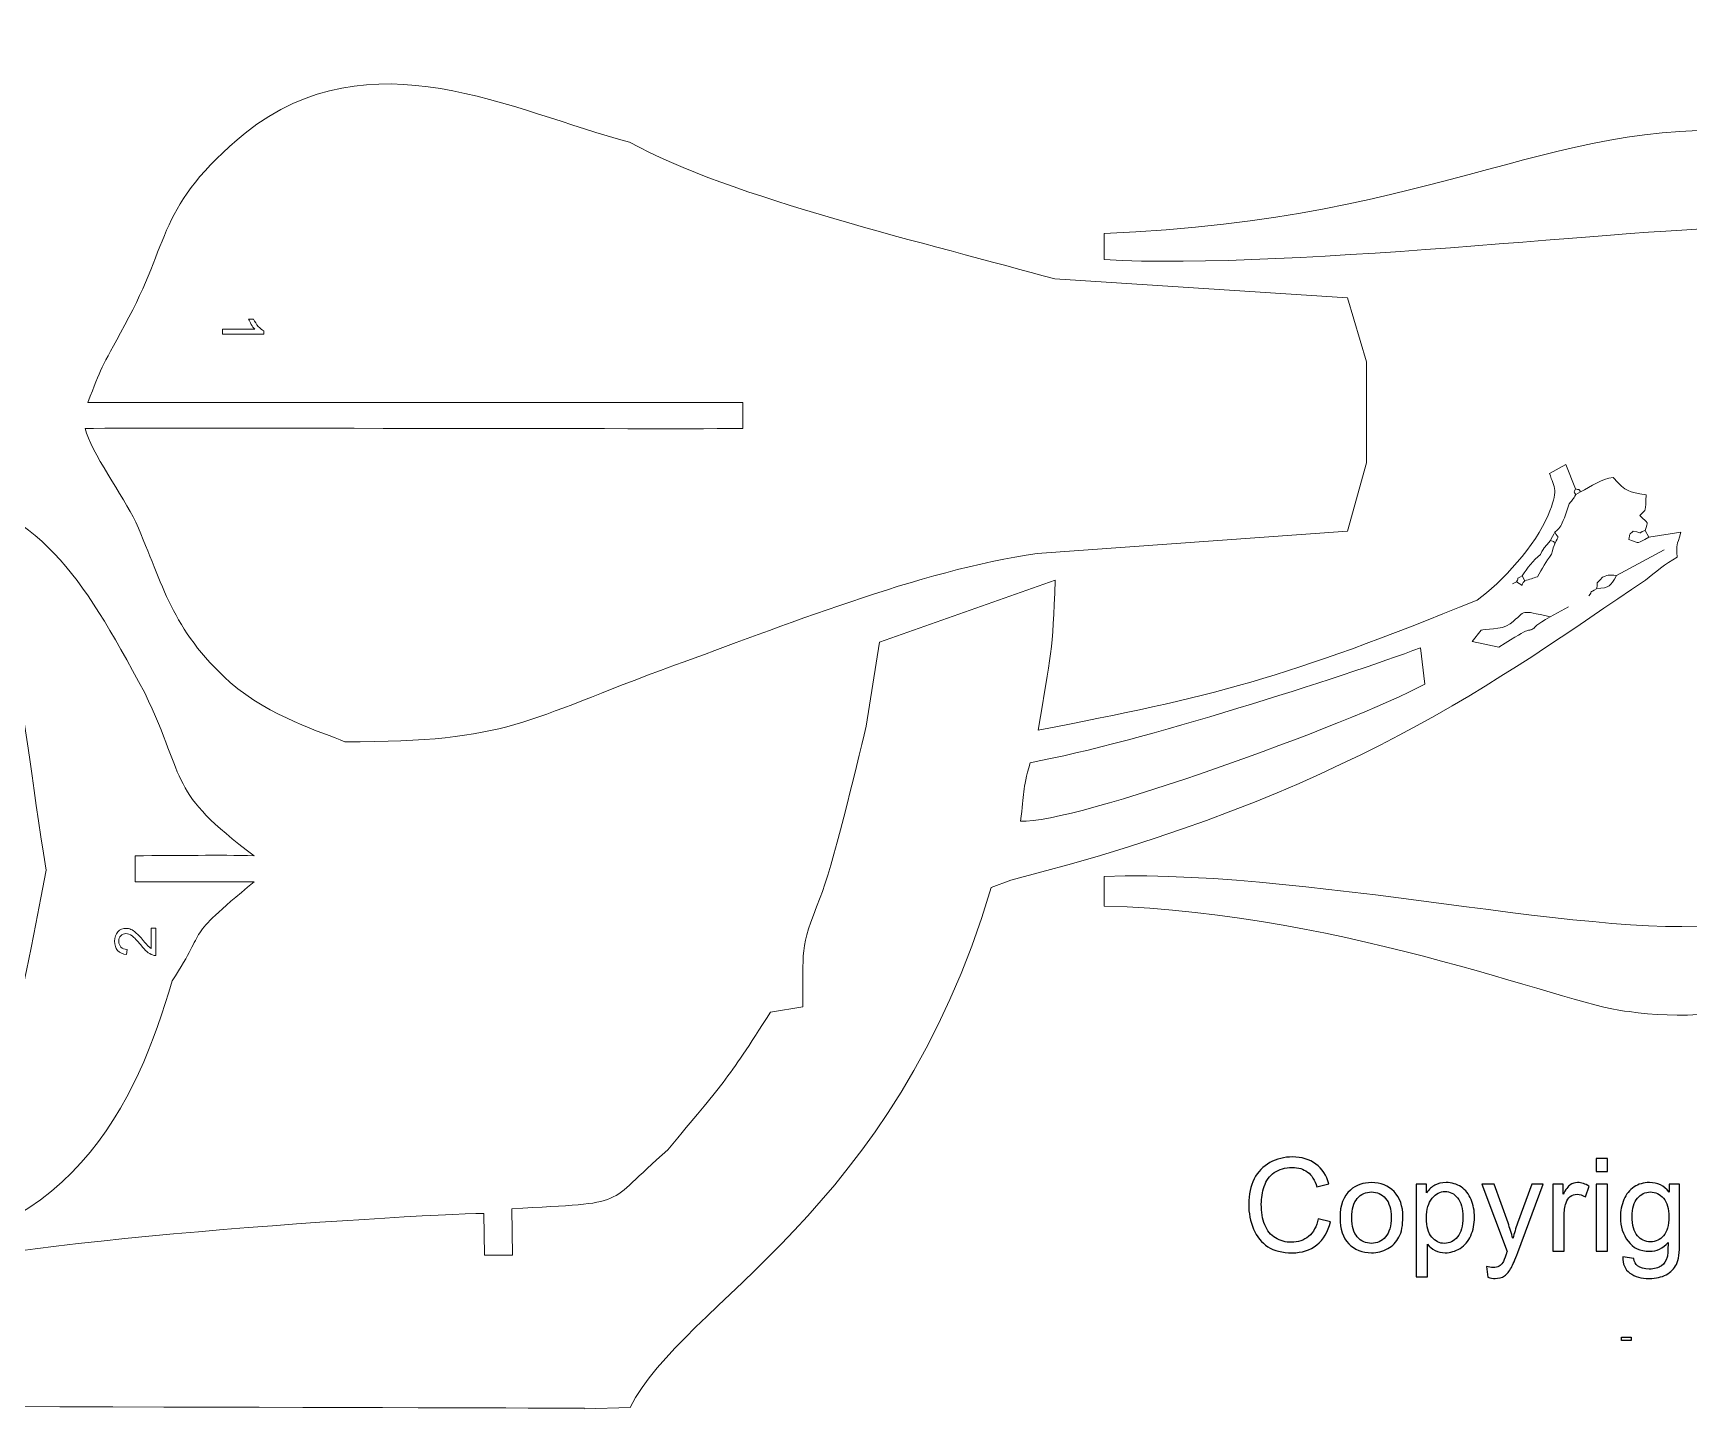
# Model space of a CAD drawing. Header units: inches. Extents: x -11.8 to 10.3, y 3.7 to 9.1.
# Drawn here: x -1.44 to 4.96, y 3.75 to 9.06 of the extents above; entities that cross this region are included whole.
import ezdxf

# ---------------------------------------------------------------- set-up
doc = ezdxf.new("R2010")
doc.units = ezdxf.units.IN
doc.header["$MEASUREMENT"] = 0
doc.header["$XCLIPFRAME"] = 0
doc.layers.add('Layer 1', color=7, linetype='Continuous')
picture_1 = doc.add_image_def('image1.jpg', size_in_pixel=(196, 69))

msp = doc.modelspace()

# ---------------------------------------------------------------- linework, layer by layer
at = {"layer": 'Layer 1', "lineweight": 9}
for points in [[(-0.6184, 8.6719), (-0.1324, 9.0579), (0.4118, 8.7554), (0.8662, 8.6372)], [(4.7894, 7.1369), (4.8027, 7.1752), (4.8039, 7.1603), (4.7685, 7.1948)], [(4.3244, 6.9428), (4.3044, 6.9232), (4.3267, 6.9196), (4.2925, 6.9391)], [(4.6022, 6.9114), (4.6526, 6.9184), (4.6552, 6.9198), (4.679, 6.9639)], [(-1.8755, 4.2482), (-1.8804, 4.3771), (0.0178, 4.4957), (0.3036, 4.4998)]]:
    msp.add_open_spline(points, degree=3, dxfattribs=at)
for points, knots in [([(6.2078, 8.0863), (6.1233, 8.2428), (6.0018, 8.5906), (5.2938, 8.6706), (5.2938, 8.6706), (4.4485, 8.761), (4.0364, 8.3367), (2.6998, 8.2846), (2.6998, 8.2846), (2.6998, 8.2846), (2.6998, 8.1837), (2.6998, 8.1837), (2.6998, 8.1837), (3.4236, 8.1385), (4.9716, 8.3298), (5.1723, 8.3019), (5.1723, 8.3019), (5.8697, 8.2046), (5.7588, 7.1996), (5.7588, 6.9631), (5.7588, 6.9631), (5.7588, 6.7788), (5.8063, 5.7981), (5.1935, 5.6346), (5.1935, 5.6346), (4.7391, 5.5164), (3.5609, 5.8294), (2.6998, 5.8016), (2.6998, 5.8016), (2.6998, 5.8016), (2.6998, 5.6868), (2.6998, 5.6868), (2.6998, 5.6868), (3.6455, 5.6625), (4.5542, 5.2799), (4.7285, 5.2799), (4.7285, 5.2799), (5.0878, 5.2208), (5.7059, 5.346), (5.9542, 5.6485), (5.9542, 5.6485), (6.2131, 5.9233), (6.3029, 6.4623), (6.3135, 6.9596), (6.3135, 6.9596), (6.3135, 6.9596), (5.9859, 6.9561), (5.9859, 6.9561), (5.9859, 6.9561), (5.9859, 6.9561), (5.9859, 7.0674), (5.9859, 7.0674), (5.9859, 7.0674), (5.9859, 7.0674), (6.3135, 7.0639), (6.3135, 7.0639), (6.3135, 7.0639), (6.3135, 7.3595), (6.2765, 7.7873), (6.2078, 8.0863)], [0, 0, 0, 0, 0.0625, 0.0625, 0.0625, 0.0625, 0.125, 0.125, 0.125, 0.125, 0.1875, 0.1875, 0.1875, 0.1875, 0.25, 0.25, 0.25, 0.25, 0.3125, 0.3125, 0.3125, 0.3125, 0.375, 0.375, 0.375, 0.375, 0.4375, 0.4375, 0.4375, 0.4375, 0.5, 0.5, 0.5, 0.5, 0.5625, 0.5625, 0.5625, 0.5625, 0.625, 0.625, 0.625, 0.625, 0.6875, 0.6875, 0.6875, 0.6875, 0.75, 0.75, 0.75, 0.75, 0.8125, 0.8125, 0.8125, 0.8125, 0.875, 0.875, 0.875, 0.875, 1, 1, 1, 1]), ([(-0.6184, 8.6719), (-0.9618, 8.3902), (-0.9037, 8.2546), (-1.0834, 7.9312), (-1.0834, 7.9312), (-1.1785, 7.7573), (-1.1732, 7.7678), (-1.226, 7.6321), (-1.226, 7.6321), (-1.226, 7.6321), (1.3047, 7.6321), (1.3047, 7.6321), (1.3047, 7.6321), (1.3047, 7.6321), (1.3047, 7.5313), (1.3047, 7.5313), (1.3047, 7.5313), (1.2941, 7.5278), (-0.946, 7.5348), (-1.2366, 7.5313), (-1.2366, 7.5313), (-1.2154, 7.4409), (-1.0886, 7.2705), (-1.0411, 7.1696), (-1.0411, 7.1696), (-0.9301, 6.9192), (-0.909, 6.7627), (-0.6765, 6.5506), (-0.6765, 6.5506), (-0.518, 6.415), (-0.3226, 6.3593), (-0.2328, 6.3211)], [0, 0, 0, 0, 0.111111, 0.111111, 0.111111, 0.111111, 0.222222, 0.222222, 0.222222, 0.222222, 0.333333, 0.333333, 0.333333, 0.333333, 0.444444, 0.444444, 0.444444, 0.444444, 0.555556, 0.555556, 0.555556, 0.555556, 0.666667, 0.666667, 0.666667, 0.666667, 0.777778, 0.777778, 0.777778, 0.777778, 1, 1, 1, 1]), ([(-0.2328, 6.3211), (0.4118, 6.3211), (0.4488, 6.4011), (1.0405, 6.6167), (1.0405, 6.6167), (1.4368, 6.7593), (1.9915, 6.9853), (2.4406, 7.0479), (2.4406, 7.0479), (2.4406, 7.0479), (3.6399, 7.1348), (3.6399, 7.1348), (3.6399, 7.1348), (3.6399, 7.1348), (3.7138, 7.3991), (3.7138, 7.3991), (3.7138, 7.3991), (3.7138, 7.3991), (3.7138, 7.7886), (3.7138, 7.7886), (3.7138, 7.7886), (3.7138, 7.7886), (3.6399, 8.0355), (3.6399, 8.0355), (3.6399, 8.0355), (3.6399, 8.0355), (2.5093, 8.1086), (2.5093, 8.1086), (2.5093, 8.1086), (2.0391, 8.2407), (1.2518, 8.4215), (0.8662, 8.6372)], [0, 0, 0, 0, 0.111111, 0.111111, 0.111111, 0.111111, 0.222222, 0.222222, 0.222222, 0.222222, 0.333333, 0.333333, 0.333333, 0.333333, 0.444444, 0.444444, 0.444444, 0.444444, 0.555556, 0.555556, 0.555556, 0.555556, 0.666667, 0.666667, 0.666667, 0.666667, 0.777778, 0.777778, 0.777778, 0.777778, 1, 1, 1, 1]), ([(4.52, 7.2977), (4.5151, 7.2817), (4.514, 7.29), (4.5214, 7.2762), (4.5214, 7.2762), (4.5214, 7.2762), (4.5399, 7.2861), (4.5399, 7.2861), (4.5399, 7.2861), (4.5324, 7.2999), (4.5361, 7.293), (4.52, 7.2977), (4.52, 7.2977), (4.52, 7.2977), (4.4831, 7.3916), (4.4831, 7.3916), (4.4831, 7.3916), (4.4831, 7.3916), (4.42, 7.3577), (4.42, 7.3577), (4.42, 7.3577), (4.44, 7.3016), (4.4554, 7.292), (4.415, 7.1967), (4.415, 7.1967), (4.3681, 7.0823), (4.234, 6.9345), (4.1406, 6.8687), (4.1406, 6.8687), (3.4047, 6.5671), (3.1091, 6.493), (2.4453, 6.3662), (2.4453, 6.3662), (2.4932, 6.6618), (2.5021, 6.6643), (2.5104, 6.9453), (2.5104, 6.9453), (2.5104, 6.9453), (1.8325, 6.706), (1.8325, 6.706)], [0, 0, 0, 0, 0.090909, 0.090909, 0.090909, 0.090909, 0.181818, 0.181818, 0.181818, 0.181818, 0.272727, 0.272727, 0.272727, 0.272727, 0.363636, 0.363636, 0.363636, 0.363636, 0.454545, 0.454545, 0.454545, 0.454545, 0.545455, 0.545455, 0.545455, 0.545455, 0.636364, 0.636364, 0.636364, 0.636364, 0.727273, 0.727273, 0.727273, 0.727273, 0.818182, 0.818182, 0.818182, 0.818182, 1, 1, 1, 1]), ([(-0.5837, 5.8813), (-0.721, 5.8848), (-0.869, 5.8813), (-1.0433, 5.8813), (-1.0433, 5.8813), (-1.0433, 5.8813), (-1.0433, 5.7804), (-1.0433, 5.7804), (-1.0433, 5.7804), (-0.8795, 5.7804), (-0.7158, 5.7804), (-0.5837, 5.7804), (-0.5837, 5.7804), (-0.869, 5.544), (-0.7527, 5.6205), (-0.9007, 5.3979), (-0.9007, 5.3979), (-1.0327, 4.9423), (-1.2916, 4.3372), (-2.1369, 4.3372), (-2.1369, 4.3372), (-2.4064, 4.3372), (-3.4208, 4.8415), (-3.8804, 4.9076), (-3.8804, 4.9076), (-4.2027, 4.9528), (-4.4457, 4.9284), (-4.7733, 4.9563), (-4.7733, 4.9563), (-4.7733, 4.9563), (-4.7944, 5.071), (-4.7944, 5.071), (-4.7944, 5.071), (-4.1287, 5.1684), (-3.3574, 5.0606), (-2.0947, 4.5911), (-2.0947, 4.5911), (-1.6667, 4.6502), (-1.6086, 4.6502), (-1.3867, 5.8257), (-1.3867, 5.8257), (-1.5082, 6.5281), (-1.4554, 6.9281), (-1.9785, 7.0567), (-1.9785, 7.0567), (-2.9189, 6.8411), (-2.8819, 6.6707), (-4.7944, 6.6533), (-4.7944, 6.6533), (-4.7944, 6.6777), (-4.7997, 6.7681), (-4.7944, 6.775), (-4.7944, 6.775), (-4.6676, 6.7264), (-4.1446, 6.8307), (-3.9597, 6.8689), (-3.9597, 6.8689), (-2.5966, 7.0289), (-2.1898, 7.3141), (-1.8728, 7.3419), (-1.8728, 7.3419), (-1.392, 7.1923), (-1.2652, 6.9872), (-1.0063, 6.5107), (-1.0063, 6.5107), (-0.8373, 6.156), (-0.9218, 6.1352), (-0.5837, 5.8813)], [0, 0, 0, 0, 0.055556, 0.055556, 0.055556, 0.055556, 0.111111, 0.111111, 0.111111, 0.111111, 0.166667, 0.166667, 0.166667, 0.166667, 0.222222, 0.222222, 0.222222, 0.222222, 0.277778, 0.277778, 0.277778, 0.277778, 0.333333, 0.333333, 0.333333, 0.333333, 0.388889, 0.388889, 0.388889, 0.388889, 0.444444, 0.444444, 0.444444, 0.444444, 0.5, 0.5, 0.5, 0.5, 0.555556, 0.555556, 0.555556, 0.555556, 0.611111, 0.611111, 0.611111, 0.611111, 0.666667, 0.666667, 0.666667, 0.666667, 0.722222, 0.722222, 0.722222, 0.722222, 0.777778, 0.777778, 0.777778, 0.777778, 0.833333, 0.833333, 0.833333, 0.833333, 0.888889, 0.888889, 0.888889, 0.888889, 1, 1, 1, 1]), ([(4.7685, 7.1948), (4.7971, 7.2235), (4.7895, 7.2061), (4.7932, 7.2749), (4.7932, 7.2749), (4.7218, 7.2879), (4.7211, 7.283), (4.6655, 7.3424), (4.6655, 7.3424), (4.6212, 7.3365), (4.5819, 7.3087), (4.5399, 7.2861)], [0, 0, 0, 0, 0.25, 0.25, 0.25, 0.25, 0.5, 0.5, 0.5, 0.5, 1, 1, 1, 1]), ([(4.2767, 6.9306), (4.2767, 6.9306), (4.2925, 6.9391), (4.2925, 6.9391), (4.2925, 6.9391), (4.3054, 6.9594), (4.2852, 6.9463), (4.3142, 6.9619), (4.3142, 6.9619), (4.3142, 6.9619), (4.3244, 6.9428), (4.3244, 6.9428), (4.3244, 6.9428), (4.3447, 6.9493), (4.3561, 6.9532), (4.3737, 6.9582), (4.3737, 6.9582), (4.3934, 6.9911), (4.4043, 7.0148), (4.4285, 7.0456), (4.4285, 7.0456), (4.4315, 7.0651), (4.4383, 7.0776), (4.4408, 7.0857), (4.4408, 7.0857), (4.4586, 7.122), (4.4555, 7.1025), (4.4406, 7.1302), (4.4406, 7.1302), (4.4675, 7.1558), (4.4623, 7.1529), (4.4783, 7.1861), (4.4783, 7.1861), (4.4783, 7.1861), (4.4966, 7.2405), (4.4966, 7.2405), (4.4966, 7.2405), (4.5112, 7.2573), (4.5112, 7.2573), (4.5214, 7.2762)], [0, 0, 0, 0, 0.090909, 0.090909, 0.090909, 0.090909, 0.181818, 0.181818, 0.181818, 0.181818, 0.272727, 0.272727, 0.272727, 0.272727, 0.363636, 0.363636, 0.363636, 0.363636, 0.454545, 0.454545, 0.454545, 0.454545, 0.545455, 0.545455, 0.545455, 0.545455, 0.636364, 0.636364, 0.636364, 0.636364, 0.727273, 0.727273, 0.727273, 0.727273, 0.818182, 0.818182, 0.818182, 0.818182, 1, 1, 1, 1]), ([(4.8033, 7.1109), (4.8033, 7.1109), (4.9281, 7.1311), (4.9281, 7.1311), (4.9281, 7.1311), (4.91, 7.0701), (4.9112, 7.093), (4.9127, 7.0336), (4.9127, 7.0336), (4.8679, 7.0096), (4.8288, 6.9752), (4.7905, 6.9456), (4.7905, 6.9456), (4.2261, 6.5644), (3.6341, 6.1148), (2.3395, 5.7874)], [0, 0, 0, 0, 0.2, 0.2, 0.2, 0.2, 0.4, 0.4, 0.4, 0.4, 0.6, 0.6, 0.6, 0.6, 1, 1, 1, 1]), ([(4.4408, 7.0857), (4.4343, 7.0978), (4.4397, 7.094), (4.4236, 7.0987), (4.4236, 7.0987), (4.427, 7.105), (4.4372, 7.1239), (4.4406, 7.1302)], [0, 0, 0, 0, 0.333333, 0.333333, 0.333333, 0.333333, 1, 1, 1, 1]), ([(4.7433, 7.1344), (4.7914, 7.1268), (4.7524, 7.1237), (4.7894, 7.1369), (4.7894, 7.1369), (4.7894, 7.1369), (4.8033, 7.1109), (4.8033, 7.1109), (4.8033, 7.1109), (4.7586, 7.0869), (4.7703, 7.0842), (4.7263, 7.103), (4.7263, 7.103), (4.7311, 7.1256), (4.7277, 7.1193), (4.7433, 7.1344)], [0, 0, 0, 0, 0.2, 0.2, 0.2, 0.2, 0.4, 0.4, 0.4, 0.4, 0.6, 0.6, 0.6, 0.6, 1, 1, 1, 1]), ([(4.3142, 6.9619), (4.3347, 6.993), (4.3571, 7.0207), (4.385, 7.0445), (4.385, 7.0445), (4.4037, 7.0791), (4.4012, 7.0711), (4.4236, 7.0987)], [0, 0, 0, 0, 0.333333, 0.333333, 0.333333, 0.333333, 1, 1, 1, 1]), ([(4.5726, 6.8844), (4.5881, 6.9061), (4.5706, 6.8945), (4.6022, 6.9114), (4.6022, 6.9114), (4.6093, 6.9487), (4.594, 6.9204), (4.625, 6.9571), (4.625, 6.9571), (4.6568, 6.9675), (4.6444, 6.9653), (4.679, 6.9639), (4.679, 6.9639), (4.679, 6.9639), (4.8631, 7.0627), (4.8631, 7.0627)], [0, 0, 0, 0, 0.2, 0.2, 0.2, 0.2, 0.4, 0.4, 0.4, 0.4, 0.6, 0.6, 0.6, 0.6, 1, 1, 1, 1]), ([(4.4228, 6.8039), (4.3005, 6.8296), (4.3369, 6.8313), (4.268, 6.7765), (4.268, 6.7765), (4.234, 6.7516), (4.169, 6.759), (4.1559, 6.752), (4.1559, 6.752), (4.1559, 6.752), (4.1214, 6.7089), (4.1214, 6.7089), (4.1214, 6.7089), (4.1214, 6.7089), (4.2249, 6.6865), (4.2249, 6.6865), (4.2249, 6.6865), (4.363, 6.7763), (4.3301, 6.743), (4.3564, 6.7571), (4.3564, 6.7571), (4.3643, 6.7613), (4.3675, 6.7742), (4.4228, 6.8039), (4.4228, 6.8039), (4.4228, 6.8039), (4.4938, 6.842), (4.4938, 6.842)], [0, 0, 0, 0, 0.125, 0.125, 0.125, 0.125, 0.25, 0.25, 0.25, 0.25, 0.375, 0.375, 0.375, 0.375, 0.5, 0.5, 0.5, 0.5, 0.625, 0.625, 0.625, 0.625, 0.75, 0.75, 0.75, 0.75, 1, 1, 1, 1]), ([(1.015, 4.7459), (1.2264, 5.0022), (1.2388, 5.0044), (1.4106, 5.2773), (1.4106, 5.2773), (1.4106, 5.2773), (1.5353, 5.2975), (1.5353, 5.2975), (1.5353, 5.2975), (1.5398, 5.5162), (1.5194, 5.5164), (1.6033, 5.7198), (1.6033, 5.7198), (1.6451, 5.8248), (1.7439, 6.2213), (1.7799, 6.3812), (1.7799, 6.3812), (1.7799, 6.3812), (1.8325, 6.706), (1.8325, 6.706)], [0, 0, 0, 0, 0.166667, 0.166667, 0.166667, 0.166667, 0.333333, 0.333333, 0.333333, 0.333333, 0.5, 0.5, 0.5, 0.5, 0.666667, 0.666667, 0.666667, 0.666667, 1, 1, 1, 1]), ([(3.9389, 6.544), (3.9389, 6.544), (3.9213, 6.684), (3.9213, 6.684), (3.9213, 6.684), (3.6221, 6.5723), (2.8424, 6.3208), (2.4146, 6.2404), (2.4146, 6.2404), (2.3818, 6.1313), (2.3917, 6.1255), (2.3766, 6.0148), (2.3766, 6.0148), (2.5864, 6.0026), (3.6549, 6.3914), (3.9389, 6.544)], [0, 0, 0, 0, 0.2, 0.2, 0.2, 0.2, 0.4, 0.4, 0.4, 0.4, 0.6, 0.6, 0.6, 0.6, 1, 1, 1, 1]), ([(-11.1521, 6.257), (-11.1521, 6.257), (-10.7189, 3.9506), (-10.7189, 3.9506), (-10.7189, 3.9506), (-10.7189, 3.9506), (-10.7663, 3.7851), (-10.7663, 3.7851), (-10.7663, 3.7851), (-10.6941, 3.7759), (0.5954, 3.7485), (0.692, 3.7475)], [0, 0, 0, 0, 0.25, 0.25, 0.25, 0.25, 0.5, 0.5, 0.5, 0.5, 1, 1, 1, 1]), ([(2.3395, 5.7874), (2.3395, 5.7874), (2.2638, 5.7579), (2.2638, 5.7579), (2.2638, 5.7579), (1.8859, 4.4934), (1.078, 4.162), (0.8686, 3.7506), (0.8686, 3.7506), (0.8686, 3.7506), (0.6921, 3.745), (0.6921, 3.745)], [0, 0, 0, 0, 0.25, 0.25, 0.25, 0.25, 0.5, 0.5, 0.5, 0.5, 1, 1, 1, 1]), ([(1.015, 4.7459), (0.7585, 4.5234), (0.8796, 4.5438), (0.4123, 4.5181), (0.4123, 4.5181), (0.4123, 4.5181), (0.414, 4.3383), (0.414, 4.3383), (0.414, 4.3383), (0.414, 4.3383), (0.3057, 4.3381), (0.3057, 4.3381), (0.3057, 4.3381), (0.3057, 4.3381), (0.3036, 4.4998), (0.3036, 4.4998)], [0, 0, 0, 0, 0.2, 0.2, 0.2, 0.2, 0.4, 0.4, 0.4, 0.4, 0.6, 0.6, 0.6, 0.6, 1, 1, 1, 1])]:
    msp.add_open_spline(points, degree=3, knots=knots, dxfattribs=at)
at = {"layer": 'Layer 1', "color": 250, "lineweight": 9}
for points, knots in [([(-0.706, 7.8953), (-0.706, 7.8953), (-0.706, 7.9148), (-0.706, 7.9148), (-0.706, 7.9148), (-0.706, 7.9148), (-0.5816, 7.9148), (-0.5816, 7.9148), (-0.5816, 7.9148), (-0.586, 7.9195), (-0.5905, 7.9257), (-0.595, 7.9333), (-0.595, 7.9333), (-0.5995, 7.941), (-0.6029, 7.9478), (-0.6051, 7.9539), (-0.6051, 7.9539), (-0.6051, 7.9539), (-0.5862, 7.9539), (-0.5862, 7.9539), (-0.5862, 7.9539), (-0.5811, 7.943), (-0.5749, 7.9334), (-0.5676, 7.9252), (-0.5676, 7.9252), (-0.5602, 7.9171), (-0.5532, 7.9113), (-0.5463, 7.9079), (-0.5463, 7.9079), (-0.5463, 7.9079), (-0.5463, 7.8953), (-0.5463, 7.8953), (-0.5463, 7.8953), (-0.5463, 7.8953), (-0.706, 7.8953), (-0.706, 7.8953)], [0, 0, 0, 0, 0.1, 0.1, 0.1, 0.1, 0.2, 0.2, 0.2, 0.2, 0.3, 0.3, 0.3, 0.3, 0.4, 0.4, 0.4, 0.4, 0.5, 0.5, 0.5, 0.5, 0.6, 0.6, 0.6, 0.6, 0.7, 0.7, 0.7, 0.7, 0.8, 0.8, 0.8, 0.8, 1, 1, 1, 1]), ([(-0.9817, 5.6009), (-0.9817, 5.6009), (-0.9629, 5.6009), (-0.9629, 5.6009), (-0.9629, 5.6009), (-0.9629, 5.6009), (-0.9629, 5.4958), (-0.9629, 5.4958), (-0.9629, 5.4958), (-0.9676, 5.4956), (-0.9721, 5.4964), (-0.9765, 5.498), (-0.9765, 5.498), (-0.9837, 5.5007), (-0.9907, 5.505), (-0.9976, 5.5109), (-0.9976, 5.5109), (-1.0046, 5.5168), (-1.0126, 5.5253), (-1.0217, 5.5365), (-1.0217, 5.5365), (-1.0359, 5.5538), (-1.0471, 5.5655), (-1.0554, 5.5715), (-1.0554, 5.5715), (-1.0637, 5.5776), (-1.0716, 5.5806), (-1.0789, 5.5806), (-1.0789, 5.5806), (-1.0867, 5.5806), (-1.0932, 5.5779), (-1.0985, 5.5723), (-1.0985, 5.5723), (-1.1038, 5.5668), (-1.1065, 5.5596), (-1.1065, 5.5507), (-1.1065, 5.5507), (-1.1065, 5.5413), (-1.1037, 5.5338), (-1.098, 5.5281), (-1.098, 5.5281), (-1.0924, 5.5225), (-1.0846, 5.5196), (-1.0746, 5.5195), (-1.0746, 5.5195), (-1.0746, 5.5195), (-1.0766, 5.4995), (-1.0766, 5.4995), (-1.0766, 5.4995), (-1.0916, 5.5008), (-1.103, 5.506), (-1.1109, 5.515), (-1.1109, 5.515), (-1.1187, 5.5239), (-1.1226, 5.536), (-1.1226, 5.5511), (-1.1226, 5.5511), (-1.1226, 5.5664), (-1.1184, 5.5785), (-1.11, 5.5873), (-1.11, 5.5873), (-1.1015, 5.5963), (-1.091, 5.6007), (-1.0785, 5.6007), (-1.0785, 5.6007), (-1.0721, 5.6007), (-1.0659, 5.5994), (-1.0597, 5.5968), (-1.0597, 5.5968), (-1.0536, 5.5942), (-1.0471, 5.5899), (-1.0403, 5.5838), (-1.0403, 5.5838), (-1.0335, 5.5778), (-1.0241, 5.5678), (-1.0123, 5.5537), (-1.0123, 5.5537), (-1.0024, 5.542), (-0.9958, 5.5345), (-0.9923, 5.5312), (-0.9923, 5.5312), (-0.9888, 5.5278), (-0.9853, 5.5251), (-0.9817, 5.5229), (-0.9817, 5.5229), (-0.9817, 5.5229), (-0.9817, 5.6009), (-0.9817, 5.6009)], [0, 0, 0, 0, 0.043478, 0.043478, 0.043478, 0.043478, 0.086957, 0.086957, 0.086957, 0.086957, 0.130435, 0.130435, 0.130435, 0.130435, 0.173913, 0.173913, 0.173913, 0.173913, 0.217391, 0.217391, 0.217391, 0.217391, 0.26087, 0.26087, 0.26087, 0.26087, 0.304348, 0.304348, 0.304348, 0.304348, 0.347826, 0.347826, 0.347826, 0.347826, 0.391304, 0.391304, 0.391304, 0.391304, 0.434783, 0.434783, 0.434783, 0.434783, 0.478261, 0.478261, 0.478261, 0.478261, 0.521739, 0.521739, 0.521739, 0.521739, 0.565217, 0.565217, 0.565217, 0.565217, 0.608696, 0.608696, 0.608696, 0.608696, 0.652174, 0.652174, 0.652174, 0.652174, 0.695652, 0.695652, 0.695652, 0.695652, 0.73913, 0.73913, 0.73913, 0.73913, 0.782609, 0.782609, 0.782609, 0.782609, 0.826087, 0.826087, 0.826087, 0.826087, 0.869565, 0.869565, 0.869565, 0.869565, 0.913043, 0.913043, 0.913043, 0.913043, 1, 1, 1, 1])]:
    msp.add_open_spline(points, degree=3, knots=knots, dxfattribs=at)
at = {"layer": 'Layer 1', "color": 250}
for points, knots in [([(3.5271, 4.4793), (3.5271, 4.4793), (3.5746, 4.4673), (3.5746, 4.4673), (3.5746, 4.4673), (3.5646, 4.4285), (3.5467, 4.3988), (3.521, 4.3783), (3.521, 4.3783), (3.4951, 4.3579), (3.4636, 4.3477), (3.4263, 4.3477), (3.4263, 4.3477), (3.3877, 4.3477), (3.3564, 4.3556), (3.3322, 4.3712), (3.3322, 4.3712), (3.3081, 4.387), (3.2896, 4.4097), (3.2771, 4.4395), (3.2771, 4.4395), (3.2645, 4.4693), (3.2581, 4.5013), (3.2581, 4.5355), (3.2581, 4.5355), (3.2581, 4.5727), (3.2652, 4.6052), (3.2795, 4.633), (3.2795, 4.633), (3.2937, 4.6607), (3.314, 4.6818), (3.3403, 4.6962), (3.3403, 4.6962), (3.3666, 4.7106), (3.3955, 4.7178), (3.4271, 4.7178), (3.4271, 4.7178), (3.4629, 4.7178), (3.493, 4.7087), (3.5174, 4.6905), (3.5174, 4.6905), (3.5418, 4.6722), (3.5588, 4.6466), (3.5684, 4.6136), (3.5684, 4.6136), (3.5684, 4.6136), (3.5218, 4.6026), (3.5218, 4.6026), (3.5218, 4.6026), (3.5135, 4.6286), (3.5015, 4.6476), (3.4856, 4.6595), (3.4856, 4.6595), (3.4699, 4.6714), (3.4501, 4.6773), (3.4261, 4.6773), (3.4261, 4.6773), (3.3986, 4.6773), (3.3756, 4.6707), (3.3571, 4.6576), (3.3571, 4.6576), (3.3386, 4.6443), (3.3256, 4.6266), (3.3182, 4.6044), (3.3182, 4.6044), (3.3107, 4.5822), (3.307, 4.5593), (3.307, 4.5357), (3.307, 4.5357), (3.307, 4.5052), (3.3114, 4.4787), (3.3202, 4.456), (3.3202, 4.456), (3.3291, 4.4333), (3.3429, 4.4163), (3.3616, 4.4051), (3.3616, 4.4051), (3.3804, 4.3938), (3.4006, 4.3882), (3.4225, 4.3882), (3.4225, 4.3882), (3.449, 4.3882), (3.4714, 4.3959), (3.4898, 4.4111), (3.4898, 4.4111), (3.5082, 4.4265), (3.5206, 4.4492), (3.5271, 4.4793)], [0, 0, 0, 0, 0.043478, 0.043478, 0.043478, 0.043478, 0.086957, 0.086957, 0.086957, 0.086957, 0.130435, 0.130435, 0.130435, 0.130435, 0.173913, 0.173913, 0.173913, 0.173913, 0.217391, 0.217391, 0.217391, 0.217391, 0.26087, 0.26087, 0.26087, 0.26087, 0.304348, 0.304348, 0.304348, 0.304348, 0.347826, 0.347826, 0.347826, 0.347826, 0.391304, 0.391304, 0.391304, 0.391304, 0.434783, 0.434783, 0.434783, 0.434783, 0.478261, 0.478261, 0.478261, 0.478261, 0.521739, 0.521739, 0.521739, 0.521739, 0.565217, 0.565217, 0.565217, 0.565217, 0.608696, 0.608696, 0.608696, 0.608696, 0.652174, 0.652174, 0.652174, 0.652174, 0.695652, 0.695652, 0.695652, 0.695652, 0.73913, 0.73913, 0.73913, 0.73913, 0.782609, 0.782609, 0.782609, 0.782609, 0.826087, 0.826087, 0.826087, 0.826087, 0.869565, 0.869565, 0.869565, 0.869565, 0.913043, 0.913043, 0.913043, 0.913043, 1, 1, 1, 1]), ([(4.6001, 4.6611), (4.6001, 4.6611), (4.6001, 4.7117), (4.6001, 4.7117), (4.6001, 4.7117), (4.6001, 4.7117), (4.6441, 4.7117), (4.6441, 4.7117), (4.6441, 4.7117), (4.6441, 4.7117), (4.6441, 4.6611), (4.6441, 4.6611), (4.6441, 4.6611), (4.6441, 4.6611), (4.6001, 4.6611), (4.6001, 4.6611)], [0, 0, 0, 0, 0.2, 0.2, 0.2, 0.2, 0.4, 0.4, 0.4, 0.4, 0.6, 0.6, 0.6, 0.6, 1, 1, 1, 1]), ([(3.6109, 4.4835), (3.6109, 4.5315), (3.6242, 4.5671), (3.651, 4.5901), (3.651, 4.5901), (3.6732, 4.6093), (3.7004, 4.619), (3.7325, 4.619), (3.7325, 4.619), (3.7681, 4.619), (3.7973, 4.6073), (3.8199, 4.5839), (3.8199, 4.5839), (3.8426, 4.5606), (3.8538, 4.5283), (3.8538, 4.4871), (3.8538, 4.4871), (3.8538, 4.4537), (3.8488, 4.4275), (3.8388, 4.4084), (3.8388, 4.4084), (3.8288, 4.3892), (3.8142, 4.3744), (3.7951, 4.3638), (3.7951, 4.3638), (3.776, 4.3532), (3.7551, 4.348), (3.7325, 4.348), (3.7325, 4.348), (3.6962, 4.348), (3.6669, 4.3596), (3.6445, 4.3829), (3.6445, 4.3829), (3.6221, 4.4061), (3.6109, 4.4396), (3.6109, 4.4835)], [0, 0, 0, 0, 0.1, 0.1, 0.1, 0.1, 0.2, 0.2, 0.2, 0.2, 0.3, 0.3, 0.3, 0.3, 0.4, 0.4, 0.4, 0.4, 0.5, 0.5, 0.5, 0.5, 0.6, 0.6, 0.6, 0.6, 0.7, 0.7, 0.7, 0.7, 0.8, 0.8, 0.8, 0.8, 1, 1, 1, 1]), ([(3.9054, 4.2545), (3.9054, 4.2545), (3.9054, 4.6131), (3.9054, 4.6131), (3.9054, 4.6131), (3.9054, 4.6131), (3.9454, 4.6131), (3.9454, 4.6131), (3.9454, 4.6131), (3.9454, 4.6131), (3.9454, 4.5794), (3.9454, 4.5794), (3.9454, 4.5794), (3.9548, 4.5926), (3.9655, 4.6025), (3.9774, 4.6091), (3.9774, 4.6091), (3.9892, 4.6156), (4.0036, 4.619), (4.0206, 4.619), (4.0206, 4.619), (4.0427, 4.619), (4.0622, 4.6132), (4.0791, 4.6019), (4.0791, 4.6019), (4.0961, 4.5905), (4.1089, 4.5744), (4.1175, 4.5536), (4.1175, 4.5536), (4.1261, 4.5329), (4.1305, 4.5101), (4.1305, 4.4854), (4.1305, 4.4854), (4.1305, 4.4589), (4.1257, 4.435), (4.1161, 4.4137), (4.1161, 4.4137), (4.1066, 4.3925), (4.0928, 4.3762), (4.0746, 4.3649), (4.0746, 4.3649), (4.0565, 4.3536), (4.0374, 4.348), (4.0174, 4.348), (4.0174, 4.348), (4.0027, 4.348), (3.9896, 4.3511), (3.978, 4.3572), (3.978, 4.3572), (3.9663, 4.3634), (3.9568, 4.3712), (3.9493, 4.3806), (3.9493, 4.3806), (3.9493, 4.3806), (3.9493, 4.2545), (3.9493, 4.2545), (3.9493, 4.2545), (3.9493, 4.2545), (3.9054, 4.2545), (3.9054, 4.2545)], [0, 0, 0, 0, 0.0625, 0.0625, 0.0625, 0.0625, 0.125, 0.125, 0.125, 0.125, 0.1875, 0.1875, 0.1875, 0.1875, 0.25, 0.25, 0.25, 0.25, 0.3125, 0.3125, 0.3125, 0.3125, 0.375, 0.375, 0.375, 0.375, 0.4375, 0.4375, 0.4375, 0.4375, 0.5, 0.5, 0.5, 0.5, 0.5625, 0.5625, 0.5625, 0.5625, 0.625, 0.625, 0.625, 0.625, 0.6875, 0.6875, 0.6875, 0.6875, 0.75, 0.75, 0.75, 0.75, 0.8125, 0.8125, 0.8125, 0.8125, 0.875, 0.875, 0.875, 0.875, 1, 1, 1, 1]), ([(4.1815, 4.254), (4.1815, 4.254), (4.1766, 4.2952), (4.1766, 4.2952), (4.1766, 4.2952), (4.1862, 4.2926), (4.1946, 4.2913), (4.2017, 4.2913), (4.2017, 4.2913), (4.2115, 4.2913), (4.2193, 4.293), (4.2251, 4.2962), (4.2251, 4.2962), (4.2311, 4.2995), (4.2358, 4.304), (4.2396, 4.3099), (4.2396, 4.3099), (4.2424, 4.3142), (4.2468, 4.3251), (4.253, 4.3426), (4.253, 4.3426), (4.2538, 4.3451), (4.2551, 4.3486), (4.2569, 4.3533), (4.2569, 4.3533), (4.2569, 4.3533), (4.1586, 4.6131), (4.1586, 4.6131), (4.1586, 4.6131), (4.1586, 4.6131), (4.2059, 4.6131), (4.2059, 4.6131), (4.2059, 4.6131), (4.2059, 4.6131), (4.2599, 4.463), (4.2599, 4.463), (4.2599, 4.463), (4.2668, 4.4439), (4.2731, 4.4239), (4.2786, 4.4029), (4.2786, 4.4029), (4.2837, 4.4231), (4.2897, 4.4427), (4.2967, 4.462), (4.2967, 4.462), (4.2967, 4.462), (4.3521, 4.6131), (4.3521, 4.6131), (4.3521, 4.6131), (4.3521, 4.6131), (4.3961, 4.6131), (4.3961, 4.6131), (4.3961, 4.6131), (4.3961, 4.6131), (4.2975, 4.3494), (4.2975, 4.3494), (4.2975, 4.3494), (4.2869, 4.3209), (4.2786, 4.3013), (4.2728, 4.2906), (4.2728, 4.2906), (4.265, 4.2761), (4.2561, 4.2655), (4.246, 4.2587), (4.246, 4.2587), (4.2358, 4.252), (4.2238, 4.2486), (4.2098, 4.2486), (4.2098, 4.2486), (4.2013, 4.2486), (4.1919, 4.2504), (4.1815, 4.254)], [0, 0, 0, 0, 0.052632, 0.052632, 0.052632, 0.052632, 0.105263, 0.105263, 0.105263, 0.105263, 0.157895, 0.157895, 0.157895, 0.157895, 0.210526, 0.210526, 0.210526, 0.210526, 0.263158, 0.263158, 0.263158, 0.263158, 0.315789, 0.315789, 0.315789, 0.315789, 0.368421, 0.368421, 0.368421, 0.368421, 0.421053, 0.421053, 0.421053, 0.421053, 0.473684, 0.473684, 0.473684, 0.473684, 0.526316, 0.526316, 0.526316, 0.526316, 0.578947, 0.578947, 0.578947, 0.578947, 0.631579, 0.631579, 0.631579, 0.631579, 0.684211, 0.684211, 0.684211, 0.684211, 0.736842, 0.736842, 0.736842, 0.736842, 0.789474, 0.789474, 0.789474, 0.789474, 0.842105, 0.842105, 0.842105, 0.842105, 0.894737, 0.894737, 0.894737, 0.894737, 1, 1, 1, 1]), ([(4.433, 4.3538), (4.433, 4.3538), (4.433, 4.6131), (4.433, 4.6131), (4.433, 4.6131), (4.433, 4.6131), (4.4725, 4.6131), (4.4725, 4.6131), (4.4725, 4.6131), (4.4725, 4.6131), (4.4725, 4.5738), (4.4725, 4.5738), (4.4725, 4.5738), (4.4826, 4.5921), (4.4919, 4.6043), (4.5005, 4.6101), (4.5005, 4.6101), (4.509, 4.616), (4.5184, 4.619), (4.5286, 4.619), (4.5286, 4.619), (4.5435, 4.619), (4.5585, 4.6142), (4.5738, 4.6048), (4.5738, 4.6048), (4.5738, 4.6048), (4.5586, 4.564), (4.5586, 4.564), (4.5586, 4.564), (4.548, 4.5704), (4.5372, 4.5736), (4.5265, 4.5736), (4.5265, 4.5736), (4.5168, 4.5736), (4.5082, 4.5706), (4.5006, 4.5649), (4.5006, 4.5649), (4.4929, 4.5591), (4.4875, 4.5511), (4.4842, 4.5408), (4.4842, 4.5408), (4.4793, 4.5252), (4.4769, 4.5081), (4.4769, 4.4896), (4.4769, 4.4896), (4.4769, 4.4896), (4.4769, 4.3538), (4.4769, 4.3538), (4.4769, 4.3538), (4.4769, 4.3538), (4.433, 4.3538), (4.433, 4.3538)], [0, 0, 0, 0, 0.071429, 0.071429, 0.071429, 0.071429, 0.142857, 0.142857, 0.142857, 0.142857, 0.214286, 0.214286, 0.214286, 0.214286, 0.285714, 0.285714, 0.285714, 0.285714, 0.357143, 0.357143, 0.357143, 0.357143, 0.428571, 0.428571, 0.428571, 0.428571, 0.5, 0.5, 0.5, 0.5, 0.571429, 0.571429, 0.571429, 0.571429, 0.642857, 0.642857, 0.642857, 0.642857, 0.714286, 0.714286, 0.714286, 0.714286, 0.785714, 0.785714, 0.785714, 0.785714, 0.857143, 0.857143, 0.857143, 0.857143, 1, 1, 1, 1]), ([(4.6001, 4.3538), (4.6001, 4.3538), (4.6001, 4.6131), (4.6001, 4.6131), (4.6001, 4.6131), (4.6001, 4.6131), (4.6441, 4.6131), (4.6441, 4.6131), (4.6441, 4.6131), (4.6441, 4.6131), (4.6441, 4.3538), (4.6441, 4.3538), (4.6441, 4.3538), (4.6441, 4.3538), (4.6001, 4.3538), (4.6001, 4.3538)], [0, 0, 0, 0, 0.2, 0.2, 0.2, 0.2, 0.4, 0.4, 0.4, 0.4, 0.6, 0.6, 0.6, 0.6, 1, 1, 1, 1]), ([(4.703, 4.3323), (4.703, 4.3323), (4.7457, 4.326), (4.7457, 4.326), (4.7457, 4.326), (4.7475, 4.3128), (4.7525, 4.3032), (4.7606, 4.2971), (4.7606, 4.2971), (4.7715, 4.2891), (4.7864, 4.285), (4.8052, 4.285), (4.8052, 4.285), (4.8256, 4.285), (4.8413, 4.2891), (4.8524, 4.2971), (4.8524, 4.2971), (4.8635, 4.3053), (4.8709, 4.3167), (4.8748, 4.3313), (4.8748, 4.3313), (4.8771, 4.3403), (4.8781, 4.3591), (4.878, 4.3877), (4.878, 4.3877), (4.8588, 4.3651), (4.8349, 4.3538), (4.8062, 4.3538), (4.8062, 4.3538), (4.7706, 4.3538), (4.743, 4.3666), (4.7235, 4.3924), (4.7235, 4.3924), (4.704, 4.4181), (4.6941, 4.449), (4.6941, 4.4849), (4.6941, 4.4849), (4.6941, 4.5096), (4.6986, 4.5325), (4.7076, 4.5534), (4.7076, 4.5534), (4.7166, 4.5743), (4.7296, 4.5905), (4.7466, 4.6019), (4.7466, 4.6019), (4.7636, 4.6132), (4.7836, 4.619), (4.8065, 4.619), (4.8065, 4.619), (4.8371, 4.619), (4.8623, 4.6066), (4.8821, 4.5818), (4.8821, 4.5818), (4.8821, 4.5818), (4.8821, 4.6131), (4.8821, 4.6131), (4.8821, 4.6131), (4.8821, 4.6131), (4.9227, 4.6131), (4.9227, 4.6131), (4.9227, 4.6131), (4.9227, 4.6131), (4.9227, 4.389), (4.9227, 4.389), (4.9227, 4.389), (4.9227, 4.3486), (4.9186, 4.32), (4.9104, 4.3031), (4.9104, 4.3031), (4.9021, 4.2863), (4.8891, 4.273), (4.8713, 4.2632), (4.8713, 4.2632), (4.8535, 4.2535), (4.8316, 4.2486), (4.8055, 4.2486), (4.8055, 4.2486), (4.7746, 4.2486), (4.7496, 4.2556), (4.7306, 4.2695), (4.7306, 4.2695), (4.7115, 4.2834), (4.7023, 4.3043), (4.703, 4.3323)], [0, 0, 0, 0, 0.045455, 0.045455, 0.045455, 0.045455, 0.090909, 0.090909, 0.090909, 0.090909, 0.136364, 0.136364, 0.136364, 0.136364, 0.181818, 0.181818, 0.181818, 0.181818, 0.227273, 0.227273, 0.227273, 0.227273, 0.272727, 0.272727, 0.272727, 0.272727, 0.318182, 0.318182, 0.318182, 0.318182, 0.363636, 0.363636, 0.363636, 0.363636, 0.409091, 0.409091, 0.409091, 0.409091, 0.454545, 0.454545, 0.454545, 0.454545, 0.5, 0.5, 0.5, 0.5, 0.545455, 0.545455, 0.545455, 0.545455, 0.590909, 0.590909, 0.590909, 0.590909, 0.636364, 0.636364, 0.636364, 0.636364, 0.681818, 0.681818, 0.681818, 0.681818, 0.727273, 0.727273, 0.727273, 0.727273, 0.772727, 0.772727, 0.772727, 0.772727, 0.818182, 0.818182, 0.818182, 0.818182, 0.863636, 0.863636, 0.863636, 0.863636, 0.909091, 0.909091, 0.909091, 0.909091, 1, 1, 1, 1]), ([(3.6561, 4.4835), (3.6561, 4.4502), (3.6633, 4.4254), (3.6778, 4.4089), (3.6778, 4.4089), (3.6923, 4.3923), (3.7106, 4.3841), (3.7325, 4.3841), (3.7325, 4.3841), (3.7543, 4.3841), (3.7725, 4.3924), (3.787, 4.409), (3.787, 4.409), (3.8014, 4.4256), (3.8086, 4.4509), (3.8086, 4.4849), (3.8086, 4.4849), (3.8086, 4.517), (3.8014, 4.5413), (3.7868, 4.5578), (3.7868, 4.5578), (3.7722, 4.5743), (3.7541, 4.5826), (3.7325, 4.5826), (3.7325, 4.5826), (3.7106, 4.5826), (3.6923, 4.5743), (3.6778, 4.5579), (3.6778, 4.5579), (3.6633, 4.5415), (3.6561, 4.5166), (3.6561, 4.4835)], [0, 0, 0, 0, 0.111111, 0.111111, 0.111111, 0.111111, 0.222222, 0.222222, 0.222222, 0.222222, 0.333333, 0.333333, 0.333333, 0.333333, 0.444444, 0.444444, 0.444444, 0.444444, 0.555556, 0.555556, 0.555556, 0.555556, 0.666667, 0.666667, 0.666667, 0.666667, 0.777778, 0.777778, 0.777778, 0.777778, 1, 1, 1, 1]), ([(3.9451, 4.482), (3.9451, 4.4486), (3.9519, 4.424), (3.9654, 4.408), (3.9654, 4.408), (3.9789, 4.3921), (3.9953, 4.3841), (4.0145, 4.3841), (4.0145, 4.3841), (4.034, 4.3841), (4.0507, 4.3923), (4.0646, 4.4089), (4.0646, 4.4089), (4.0786, 4.4254), (4.0856, 4.451), (4.0856, 4.4856), (4.0856, 4.4856), (4.0856, 4.5187), (4.0787, 4.5434), (4.0651, 4.5599), (4.0651, 4.5599), (4.0516, 4.5763), (4.0353, 4.5846), (4.0165, 4.5846), (4.0165, 4.5846), (3.9977, 4.5846), (3.9811, 4.5758), (3.9667, 4.5583), (3.9667, 4.5583), (3.9523, 4.5408), (3.9451, 4.5153), (3.9451, 4.482)], [0, 0, 0, 0, 0.111111, 0.111111, 0.111111, 0.111111, 0.222222, 0.222222, 0.222222, 0.222222, 0.333333, 0.333333, 0.333333, 0.333333, 0.444444, 0.444444, 0.444444, 0.444444, 0.555556, 0.555556, 0.555556, 0.555556, 0.666667, 0.666667, 0.666667, 0.666667, 0.777778, 0.777778, 0.777778, 0.777778, 1, 1, 1, 1]), ([(4.7393, 4.4881), (4.7393, 4.4541), (4.7461, 4.4292), (4.7596, 4.4136), (4.7596, 4.4136), (4.7731, 4.398), (4.7901, 4.3902), (4.8104, 4.3902), (4.8104, 4.3902), (4.8306, 4.3902), (4.8475, 4.398), (4.8611, 4.4135), (4.8611, 4.4135), (4.8748, 4.4291), (4.8816, 4.4534), (4.8816, 4.4866), (4.8816, 4.4866), (4.8816, 4.5184), (4.8746, 4.5423), (4.8606, 4.5584), (4.8606, 4.5584), (4.8465, 4.5745), (4.8295, 4.5826), (4.8096, 4.5826), (4.8096, 4.5826), (4.7901, 4.5826), (4.7736, 4.5746), (4.7598, 4.5587), (4.7598, 4.5587), (4.7461, 4.5429), (4.7393, 4.5193), (4.7393, 4.4881)], [0, 0, 0, 0, 0.111111, 0.111111, 0.111111, 0.111111, 0.222222, 0.222222, 0.222222, 0.222222, 0.333333, 0.333333, 0.333333, 0.333333, 0.444444, 0.444444, 0.444444, 0.444444, 0.555556, 0.555556, 0.555556, 0.555556, 0.666667, 0.666667, 0.666667, 0.666667, 0.777778, 0.777778, 0.777778, 0.777778, 1, 1, 1, 1])]:
    msp.add_open_spline(points, degree=3, knots=knots, dxfattribs=at)

# ---------------------------------------------------------------- pictures from other files: only their frames are drawn
image = msp.add_image(picture_1, insert=(4.6267, 3.1139), size_in_units=(2.7222, 0.9583), dxfattribs=at)
image.set_boundary_path([(4.627, 3.114), (7.354, 4.075)])
image.dxf.flags = 3

doc.saveas('drawing.dxf')
